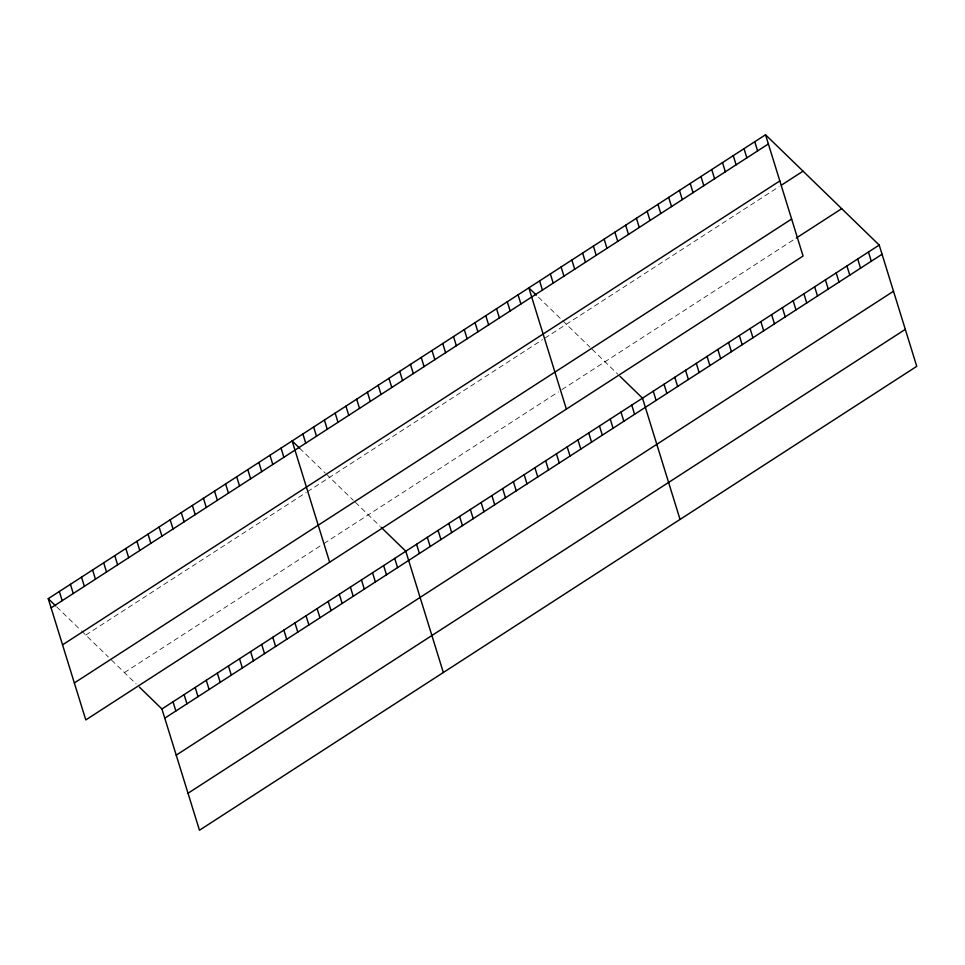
<?xml version="1.0" encoding="UTF-8"?>
<svg xmlns="http://www.w3.org/2000/svg" width="965" height="965" viewBox="0 0 965 965"><rect width="100%" height="100%" fill="white"/><g stroke="black" fill="none" stroke-linecap="round" stroke-linejoin="round"><path stroke-width="0.72" stroke-dasharray="4.83 3.62" d="M85.764 635.067L306.243 492.476M307.473 491.68L542.439 339.716M544.827 338.172L779.141 186.631M124.413 672.569L321.49 545.116M323.951 543.524L558.373 391.911M561.956 389.595L795.076 238.825M538.47 297.208L589.965 347.171M592.112 349.258L617.853 374.239M299.632 448.218L325.35 473.176M326.423 474.213L353.262 500.256M355.409 502.343L380.077 526.287M56.826 606.985L80.409 629.868M81.482 630.905L108.309 656.948M111.53 660.072L136.21 684.016"/><path stroke-width="1.45" d="M765.534 134.762L803.073 256.027L85.789 719.926L48.25 598.662L765.534 134.762L879.212 245.074L916.75 366.338L199.466 830.238L161.927 708.973L139.418 687.128M51.097 607.854L768.369 143.954M62.544 644.837L779.829 180.938M781.529 185.075L803.049 171.167M74.341 682.943L791.614 219.043M796.27 238.053L841.697 208.669M161.927 708.973L879.212 245.074M164.774 718.165L882.058 254.253M176.221 755.149L893.506 291.249M188.018 793.254L905.303 329.355M536.335 295.133L528.832 287.847L566.371 409.112M620 376.314L642.509 398.159L680.048 519.423M299.632 448.218L292.13 440.933L329.668 562.209M381.151 527.324L405.807 551.244L443.345 672.509M48.25 598.662L55.753 605.948M868.452 252.022L871.299 261.213M857.692 258.982L860.539 268.173M846.932 265.942L849.779 275.134M836.173 272.902L839.019 282.094M825.413 279.862L828.26 289.054M814.653 286.822L817.5 296.014M803.893 293.782L806.74 302.974M754.775 141.722L757.609 150.914M793.134 300.742L795.98 309.922M744.015 148.682L746.862 157.862M782.374 307.69L785.221 316.882M733.255 155.642L736.102 164.822M771.614 314.65L774.461 323.842M722.496 162.59L725.342 171.782M760.866 321.61L763.701 330.802M711.736 169.55L714.582 178.742M750.107 328.57L752.941 337.762M700.976 176.511L703.823 185.702M739.347 335.531L742.182 344.722M690.216 183.471L693.063 192.662M728.587 342.491L731.422 351.682M679.457 190.431L682.303 199.622M717.827 349.451L720.674 358.642M668.697 197.391L671.544 206.582M707.068 356.411L709.914 365.59M657.937 204.351L660.784 213.53M696.308 363.359L699.155 372.55M647.177 211.311L650.024 220.49M685.548 370.319L688.395 379.51M636.418 218.259L639.264 227.451M674.788 377.279L677.635 386.47M625.658 225.219L628.505 234.411M664.029 384.239L666.875 393.431M614.898 232.179L617.745 241.371M653.269 391.199L656.116 400.391M604.138 239.139L606.985 248.331M593.379 246.099L596.225 255.291M631.749 405.119L634.596 414.311M582.619 253.059L585.466 262.251M620.99 412.079L623.836 421.259M571.859 260.019L574.706 269.199M610.23 419.027L613.077 428.219M561.099 266.979L563.946 276.159M599.47 425.987L602.317 435.179M550.352 273.927L553.186 283.119M588.71 432.947L591.557 442.139M539.592 280.887L542.427 290.079M577.951 439.907L580.797 449.099M567.191 446.867L570.038 456.059M518.072 294.808L520.907 303.999M556.431 453.827L559.278 463.019M507.313 301.768L510.159 310.959M545.671 460.788L548.518 469.979M496.553 308.728L499.4 317.919M534.912 467.748L537.758 476.927M485.793 315.688L488.64 324.867M524.164 474.696L526.999 483.887M475.033 322.648L477.88 331.827M513.404 481.656L516.239 490.847M464.274 329.596L467.12 338.787M502.644 488.616L505.479 497.807M453.514 336.556L456.361 345.747M491.885 495.576L494.719 504.767M442.754 343.516L445.601 352.707M481.125 502.536L483.972 511.727M431.994 350.476L434.841 359.668M470.365 509.496L473.212 518.688M421.235 357.436L424.081 366.628M459.605 516.456L462.452 525.648M410.475 364.396L413.322 373.588M448.846 523.416L451.692 532.596M399.715 371.356L402.562 380.536M438.086 530.364L440.933 539.556M388.955 378.316L391.802 387.496M427.326 537.324L430.173 546.516M378.196 385.264L381.042 394.456M416.566 544.284L419.413 553.476M367.436 392.224L370.283 401.416M356.676 399.184L359.523 408.376M394.721 558.409L397.568 567.601M345.916 406.144L348.763 415.336M383.636 565.587L386.482 574.778M335.157 413.104L338.003 422.296M372.55 572.752L375.397 581.943M324.397 420.065L327.244 429.256M361.465 579.929L364.312 589.108M313.649 427.025L316.484 436.204M302.889 433.985L305.724 443.164M350.379 587.094L353.226 596.286M339.294 594.259L342.141 603.451M281.044 448.11L283.879 457.301M328.209 601.436L331.055 610.616M269.959 455.275L272.793 464.467M317.123 608.601L319.97 617.793M258.873 462.44L261.708 471.632M306.038 615.767L308.884 624.958M247.788 469.617L250.635 478.809M294.952 622.944L297.799 632.123M236.702 476.782L239.549 485.974M283.867 630.109L286.714 639.3M225.617 483.96L228.464 493.139M272.781 637.274L275.628 646.466M214.532 491.125L217.378 500.316M261.696 644.451L264.543 653.643M203.446 498.29L206.293 507.481M250.611 651.616L253.457 660.808M192.361 505.467L195.207 514.647M239.525 658.781L242.372 667.973M181.275 512.632L184.122 521.824M228.44 665.959L231.286 675.15M170.19 519.797L173.037 528.989M217.354 673.124L220.201 682.315M159.104 526.974L161.951 536.154M206.269 680.301L209.116 689.48M148.019 534.14L150.866 543.331M195.183 687.466L198.03 696.658M136.934 541.305L139.78 550.496M184.098 694.631L186.945 703.823M125.848 548.482L128.695 557.673M173.012 701.808L175.859 710.988M114.763 555.647L117.609 564.839M103.677 562.812L106.524 572.004M92.592 569.989L95.439 579.181M81.506 577.154L84.353 586.346M70.421 584.332L73.268 593.511M59.335 591.497L62.182 600.688"/></g></svg>
